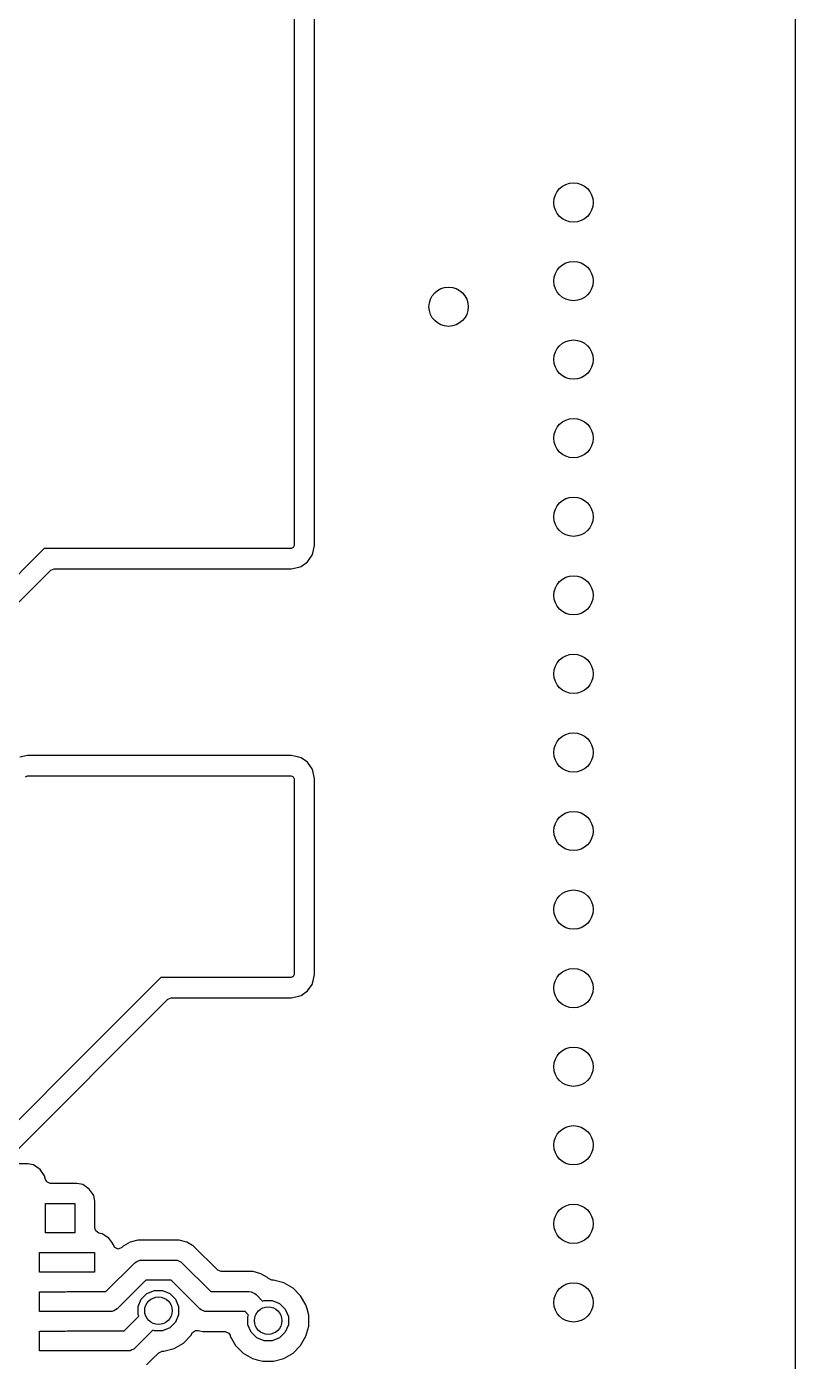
# Model space of a CAD drawing. Extents: x 97 to 200, y -158 to -52.
# Drawn here: x 190.04 to 199.83, y -108.15 to -91.17 of the extents above; entities that cross this region are included whole.
import ezdxf

# ---------------------------------------------------------------- set-up
doc = ezdxf.new("R2010")
doc.units = 0
doc.layers.add('BLACK', color=7, linetype='CONTINUOUS')

msp = doc.modelspace()

# ---------------------------------------------------------------- linework, layer by layer
at = {"layer": 'BLACK', "linetype": 'CONTINUOUS'}
for p, q in [((199.8256, -52.962183), (199.8256, -156.975016)), ((193.4423, -90.6684), (193.4423, -97.7687)), ((193.7018, -97.7687), (193.7018, -90.6684)), ((190.261505, -97.8058), (188.723903, -99.343403)), ((193.4052, -97.8058), (190.261505, -97.8058)), ((193.431434, -97.794934), (193.4052, -97.8058)), ((193.4423, -97.7687), (193.431434, -97.794934)), ((193.682048, -97.868003), (193.7018, -97.7687)), ((193.530744, -98.034679), (193.614931, -97.978425)), ((193.614931, -97.978425), (193.671182, -97.894237)), ((193.671182, -97.894237), (193.682048, -97.868003)), ((188.939376, -99.487847), (190.343617, -98.083606)), ((190.343617, -98.083606), (190.387811, -98.0653)), ((190.387811, -98.0653), (193.405199, -98.0653)), ((193.405199, -98.0653), (193.4052, -98.0653)), ((193.4052, -98.0653), (193.504503, -98.045548)), ((193.504503, -98.045548), (193.530737, -98.034682)), ((193.530737, -98.034682), (193.530744, -98.034679)), ((190.047904, -100.4419), (189.948599, -100.461652)), ((190.047905, -100.4419), (190.047904, -100.4419)), ((193.4052, -100.4419), (190.047905, -100.4419)), ((193.504503, -100.461652), (193.4052, -100.4419)), ((193.530737, -100.472518), (193.504503, -100.461652)), ((193.614919, -100.528765), (193.530737, -100.472518)), ((193.614925, -100.528769), (193.614919, -100.528765)), ((193.671179, -100.612956), (193.614925, -100.528769)), ((190.021671, -100.712266), (190.047905, -100.7014)), ((190.047905, -100.7014), (193.4052, -100.7014)), ((193.4052, -100.7014), (193.431434, -100.712266)), ((193.431434, -100.712266), (193.4423, -100.7385)), ((193.671182, -100.612963), (193.671179, -100.612956)), ((193.682048, -100.639197), (193.671182, -100.612963)), ((193.7018, -100.7385), (193.682048, -100.639197)), ((193.4423, -100.7385), (193.4423, -103.2297)), ((193.7018, -103.2297), (193.7018, -100.7385)), ((191.746664, -103.2668), (190.914877, -104.098586)), ((193.4052, -103.2668), (191.746664, -103.2668)), ((193.431434, -103.255934), (193.4052, -103.2668)), ((193.4423, -103.2297), (193.431434, -103.255934)), ((193.682048, -103.329003), (193.7018, -103.2297)), ((193.530744, -103.495679), (193.614931, -103.439425)), ((193.614931, -103.439425), (193.671182, -103.355237)), ((193.671182, -103.355237), (193.682048, -103.329003)), ((189.848041, -105.532407), (191.835846, -103.544606)), ((191.835846, -103.544606), (191.88004, -103.5263)), ((191.88004, -103.5263), (193.405199, -103.5263)), ((193.405199, -103.5263), (193.4052, -103.5263)), ((193.4052, -103.5263), (193.504503, -103.506548)), ((193.504503, -103.506548), (193.530737, -103.495682)), ((193.530737, -103.495682), (193.530744, -103.495679)), ((190.914877, -104.098586), (189.251302, -105.76216)), ((190.051167, -105.6391), (189.892236, -105.6391)), ((190.1254, -105.653865), (190.051167, -105.6391)), ((190.125402, -105.653866), (190.1254, -105.653865)), ((190.209584, -105.710115), (190.125402, -105.653866)), ((190.265832, -105.794296), (190.209584, -105.710115)), ((190.265834, -105.7943), (190.265832, -105.794296)), ((190.274684, -105.838793), (190.265834, -105.7943)), ((190.291789, -105.870794), (190.274684, -105.838793)), ((190.335983, -105.8891), (190.291789, -105.870794)), ((190.676167, -105.8891), (190.335983, -105.8891)), ((190.7504, -105.903865), (190.676167, -105.8891)), ((190.750402, -105.903866), (190.7504, -105.903865)), ((190.834584, -105.960115), (190.750402, -105.903866)), ((190.882347, -106.031597), (190.834584, -105.960115)), ((190.2761, -106.5186), (190.2761, -106.1436)), ((190.2761, -106.1436), (190.6511, -106.1436)), ((190.6511, -106.1436), (190.6511, -106.5186)), ((190.890834, -106.044299), (190.882347, -106.031597)), ((190.904644, -106.113736), (190.890834, -106.044299)), ((190.905598, -106.118531), (190.904644, -106.113736)), ((190.905599, -106.118535), (190.905598, -106.118531)), ((190.905599, -106.458716), (190.905599, -106.118535)), ((190.916132, -106.493439), (190.905599, -106.458716)), ((190.955905, -106.520015), (190.916132, -106.493439)), ((190.6511, -106.5186), (190.2761, -106.5186)), ((191.000401, -106.528866), (190.955905, -106.520015)), ((191.084584, -106.585115), (191.000401, -106.528866)), ((191.120078, -106.638236), (191.084584, -106.585115)), ((191.140834, -106.669299), (191.120078, -106.638236)), ((191.141846, -106.674389), (191.140834, -106.669299)), ((191.15895, -106.706392), (191.141846, -106.674389)), ((191.353903, -106.636597), (191.266907, -106.686825)), ((191.353905, -106.636597), (191.353903, -106.636597)), ((191.450926, -106.610599), (191.353905, -106.636597)), ((191.450931, -106.610599), (191.450926, -106.610599)), ((191.551381, -106.610599), (191.450931, -106.610599)), ((191.555206, -106.610599), (191.551381, -106.610599)), ((191.555222, -106.6106), (191.555206, -106.610599)), ((191.979268, -106.6106), (191.555222, -106.6106)), ((191.979272, -106.6106), (191.979268, -106.6106)), ((192.076294, -106.636598), (191.979272, -106.6106)), ((192.076297, -106.636599), (192.076294, -106.636598)), ((192.150838, -106.679635), (192.076297, -106.636599)), ((190.2011, -107.0186), (190.2011, -106.7686)), ((190.2011, -106.7686), (190.9011, -106.7686)), ((190.9011, -106.7686), (190.9011, -107.0186)), ((191.203144, -106.724699), (191.15895, -106.706392)), ((191.247338, -106.706394), (191.203144, -106.724699)), ((191.266907, -106.686825), (191.247338, -106.706394)), ((192.150839, -106.679635), (192.150838, -106.679634)), ((192.150838, -106.679634), (192.150838, -106.679635)), ((192.163287, -106.686821), (192.150839, -106.679635)), ((192.47026, -106.993794), (192.163287, -106.686821)), ((191.04705, -107.2666), (191.411354, -106.902297)), ((191.411354, -106.902297), (191.430598, -106.886503)), ((191.430598, -106.886503), (191.476379, -106.86754)), ((191.476379, -106.86754), (191.47638, -106.86754)), ((191.47638, -106.86754), (191.501156, -106.8651)), ((191.501156, -106.8651), (191.929043, -106.8651)), ((191.929043, -106.8651), (191.953819, -106.86754)), ((191.953819, -106.86754), (191.95382, -106.86754)), ((191.95382, -106.86754), (191.960106, -106.870144)), ((191.960106, -106.870144), (191.9996, -106.886503)), ((191.9996, -106.886503), (191.999601, -106.886504)), ((191.999601, -106.886504), (192.018846, -106.902297)), ((192.018846, -106.902297), (192.383148, -107.2666)), ((192.514454, -107.0121), (192.47026, -106.993794)), ((192.920325, -107.0121), (192.514454, -107.0121)), ((192.920329, -107.0121), (192.920325, -107.0121)), ((193.017352, -107.038098), (192.920329, -107.0121)), ((190.9011, -107.0186), (190.2011, -107.0186)), ((191.553761, -107.1191), (191.189459, -107.483403)), ((191.876437, -107.1191), (191.553761, -107.1191)), ((192.240741, -107.483403), (191.876437, -107.1191)), ((193.017353, -107.038098), (193.017352, -107.038098)), ((193.017354, -107.038099), (193.017353, -107.038098)), ((193.104347, -107.088324), (193.017354, -107.038099)), ((193.104348, -107.088325), (193.104347, -107.088324)), ((193.116317, -107.100294), (193.104348, -107.088325)), ((193.160511, -107.1186), (193.116317, -107.100294)), ((193.180164, -107.1186), (193.160511, -107.1186)), ((193.180168, -107.1186), (193.180164, -107.1186)), ((193.311652, -107.153832), (193.180168, -107.1186)), ((193.311653, -107.153832), (193.311652, -107.153832)), ((193.311654, -107.153833), (193.311653, -107.153832)), ((193.429545, -107.221897), (193.311654, -107.153833)), ((190.2011, -107.5186), (190.2011, -107.2686)), ((190.2011, -107.2686), (190.530792, -107.2686)), ((190.530792, -107.2686), (190.5511, -107.2666)), ((190.5511, -107.2666), (191.04705, -107.2666)), ((191.496839, -107.362763), (191.569263, -107.290339)), ((191.569263, -107.290339), (191.663889, -107.251144)), ((191.663889, -107.251144), (191.766311, -107.251144)), ((191.766311, -107.251144), (191.860937, -107.290339)), ((191.860937, -107.290339), (191.933361, -107.362763)), ((192.383148, -107.2666), (192.8701, -107.2666)), ((192.8701, -107.2666), (192.894876, -107.26904)), ((192.894876, -107.26904), (192.894877, -107.26904)), ((192.894877, -107.26904), (192.91384, -107.276895)), ((192.91384, -107.276895), (192.940657, -107.288003)), ((192.940657, -107.288003), (192.940658, -107.288004)), ((192.940658, -107.288004), (192.959903, -107.303797)), ((192.959903, -107.303797), (193.042052, -107.385946)), ((193.429546, -107.221898), (193.429545, -107.221897)), ((193.42955, -107.221901), (193.429546, -107.221898)), ((193.525798, -107.318149), (193.42955, -107.221901)), ((193.525801, -107.318153), (193.525798, -107.318149)), ((193.525803, -107.318155), (193.525801, -107.318153)), ((193.593867, -107.436046), (193.525803, -107.318155)), ((190.530792, -107.5186), (190.2011, -107.5186)), ((190.5511, -107.5206), (190.530792, -107.5186)), ((191.099656, -107.5206), (190.5511, -107.5206)), ((191.124432, -107.51816), (191.099656, -107.5206)), ((191.124433, -107.51816), (191.124432, -107.51816)), ((191.146305, -107.5091), (191.124433, -107.51816)), ((191.170213, -107.499197), (191.146305, -107.5091)), ((191.170214, -107.499196), (191.170213, -107.499197)), ((191.189459, -107.483403), (191.170214, -107.499196)), ((191.457644, -107.457389), (191.496839, -107.362763)), ((191.457644, -107.559811), (191.457644, -107.457389)), ((191.933361, -107.362763), (191.972556, -107.457389)), ((191.972556, -107.457389), (191.972556, -107.559811)), ((192.259985, -107.499197), (192.240741, -107.483403)), ((192.305766, -107.51816), (192.259985, -107.499197)), ((192.305767, -107.51816), (192.305766, -107.51816)), ((192.330543, -107.5206), (192.305767, -107.51816)), ((192.817494, -107.5206), (192.330543, -107.5206)), ((192.862446, -107.565552), (192.817494, -107.5206)), ((193.042052, -107.385946), (193.060889, -107.378144)), ((193.060889, -107.378144), (193.163311, -107.378144)), ((193.163311, -107.378144), (193.257937, -107.417339)), ((193.257937, -107.417339), (193.330361, -107.489763)), ((193.330361, -107.489763), (193.369556, -107.584389)), ((193.60696, -107.484909), (193.593867, -107.436046)), ((193.629099, -107.567531), (193.60696, -107.484909)), ((191.277494, -107.7666), (191.465446, -107.578648)), ((191.465446, -107.578648), (191.457644, -107.559811)), ((191.933361, -107.654437), (191.860937, -107.726861)), ((191.972556, -107.559811), (191.933361, -107.654437)), ((192.854644, -107.584389), (192.862446, -107.565552)), ((192.854644, -107.686811), (192.854644, -107.584389)), ((192.893839, -107.781437), (192.854644, -107.686811)), ((193.369556, -107.686811), (193.330361, -107.781437)), ((193.369556, -107.584389), (193.369556, -107.686811)), ((193.6291, -107.567537), (193.629099, -107.567531)), ((193.6291, -107.703662), (193.6291, -107.567537)), ((190.2011, -108.0186), (190.2011, -107.7686)), ((190.2011, -107.7686), (190.530792, -107.7686)), ((190.530792, -107.7686), (190.5511, -107.7666)), ((190.5511, -107.7666), (191.277494, -107.7666)), ((191.645051, -107.758253), (191.419903, -107.983403)), ((191.663889, -107.766056), (191.645051, -107.758253)), ((191.766311, -107.766056), (191.663889, -107.766056)), ((191.860937, -107.726861), (191.766311, -107.766056)), ((192.032545, -107.922303), (192.128803, -107.826045)), ((192.128803, -107.826045), (192.150594, -107.788299)), ((192.150594, -107.788299), (192.188543, -107.759179)), ((192.188543, -107.759179), (192.220897, -107.759179)), ((192.220897, -107.759179), (192.242791, -107.765045)), ((192.242791, -107.765045), (192.280313, -107.7751)), ((192.280313, -107.7751), (192.280315, -107.7751)), ((192.280315, -107.7751), (192.280318, -107.775101)), ((192.280318, -107.775101), (192.28032, -107.775101)), ((192.28032, -107.775101), (192.384593, -107.775101)), ((192.384593, -107.775101), (192.384609, -107.7751)), ((192.384609, -107.7751), (192.566284, -107.7751)), ((192.566284, -107.7751), (192.610478, -107.793406)), ((192.610478, -107.793406), (192.626653, -107.821422)), ((192.626653, -107.821422), (192.630333, -107.835154)), ((192.630333, -107.835154), (192.680648, -107.922303)), ((192.966263, -107.853861), (192.893839, -107.781437)), ((193.060889, -107.893056), (192.966263, -107.853861)), ((193.257937, -107.853861), (193.163311, -107.893056)), ((193.330361, -107.781437), (193.257937, -107.853861)), ((193.525803, -107.953045), (193.593867, -107.835154)), ((193.593867, -107.835154), (193.628715, -107.7051)), ((193.628715, -107.7051), (193.629099, -107.703668)), ((193.629099, -107.703668), (193.6291, -107.703662)), ((190.530792, -108.0186), (190.2011, -108.0186)), ((190.5511, -108.0206), (190.530792, -108.0186)), ((191.3301, -108.0206), (190.5511, -108.0206)), ((191.354876, -108.01816), (191.3301, -108.0206)), ((191.354877, -108.01816), (191.354876, -108.01816)), ((191.377415, -108.008824), (191.354877, -108.01816)), ((191.400657, -107.999197), (191.377415, -108.008824)), ((191.400658, -107.999196), (191.400657, -107.999197)), ((191.419903, -107.983403), (191.400658, -107.999196)), ((191.719317, -108.043906), (191.763511, -108.0256)), ((191.763511, -108.0256), (191.783162, -108.0256)), ((191.783162, -108.0256), (191.783164, -108.0256)), ((191.783164, -108.0256), (191.914654, -107.990367)), ((191.914654, -107.990367), (192.032545, -107.922303)), ((192.680648, -107.922303), (192.698398, -107.953046)), ((192.698398, -107.953046), (192.698401, -107.95305)), ((192.698401, -107.95305), (192.794649, -108.049298)), ((193.163311, -107.893056), (193.060889, -107.893056)), ((193.429545, -108.049303), (193.525803, -107.953045)), ((191.564347, -108.198876), (191.635376, -108.127847)), ((191.635376, -108.127847), (191.719317, -108.043906)), ((192.794649, -108.049298), (192.794653, -108.049301)), ((192.794653, -108.049301), (192.794655, -108.049303)), ((192.794655, -108.049303), (192.912546, -108.117367)), ((192.912546, -108.117367), (192.97052, -108.132901)), ((192.97052, -108.132901), (193.044031, -108.152599)), ((193.044031, -108.152599), (193.044033, -108.152599)), ((193.044033, -108.152599), (193.044036, -108.1526)), ((193.044036, -108.1526), (193.044038, -108.1526)), ((193.044038, -108.1526), (193.180162, -108.1526)), ((193.180162, -108.1526), (193.180164, -108.1526)), ((193.180164, -108.1526), (193.311654, -108.117367)), ((193.311654, -108.117367), (193.429545, -108.049303))]:
    msp.add_line(p, q, dxfattribs=at)
at = {"layer": 'BLACK'}
for centre, radius in [((197.0011, -93.4036), 0.25), ((197.0011, -94.4036), 0.25), ((195.41, -94.73), 0.25), ((197.0011, -95.4036), 0.25), ((197.0011, -96.4036), 0.25), ((197.0011, -97.4036), 0.25), ((197.0011, -98.4036), 0.25), ((197.0011, -99.4036), 0.25), ((197.0011, -100.4036), 0.25), ((197.0011, -101.4036), 0.25), ((197.0011, -102.4036), 0.25), ((197.0011, -103.4036), 0.25), ((197.0011, -104.4036), 0.25), ((197.0011, -105.4036), 0.25), ((197.0011, -106.4036), 0.25), ((197.0011, -107.4036), 0.25), ((191.7151, -107.5086), 0.175), ((193.1121, -107.6356), 0.175)]:
    msp.add_circle(centre, radius, dxfattribs=at)

doc.saveas('drawing.dxf')
